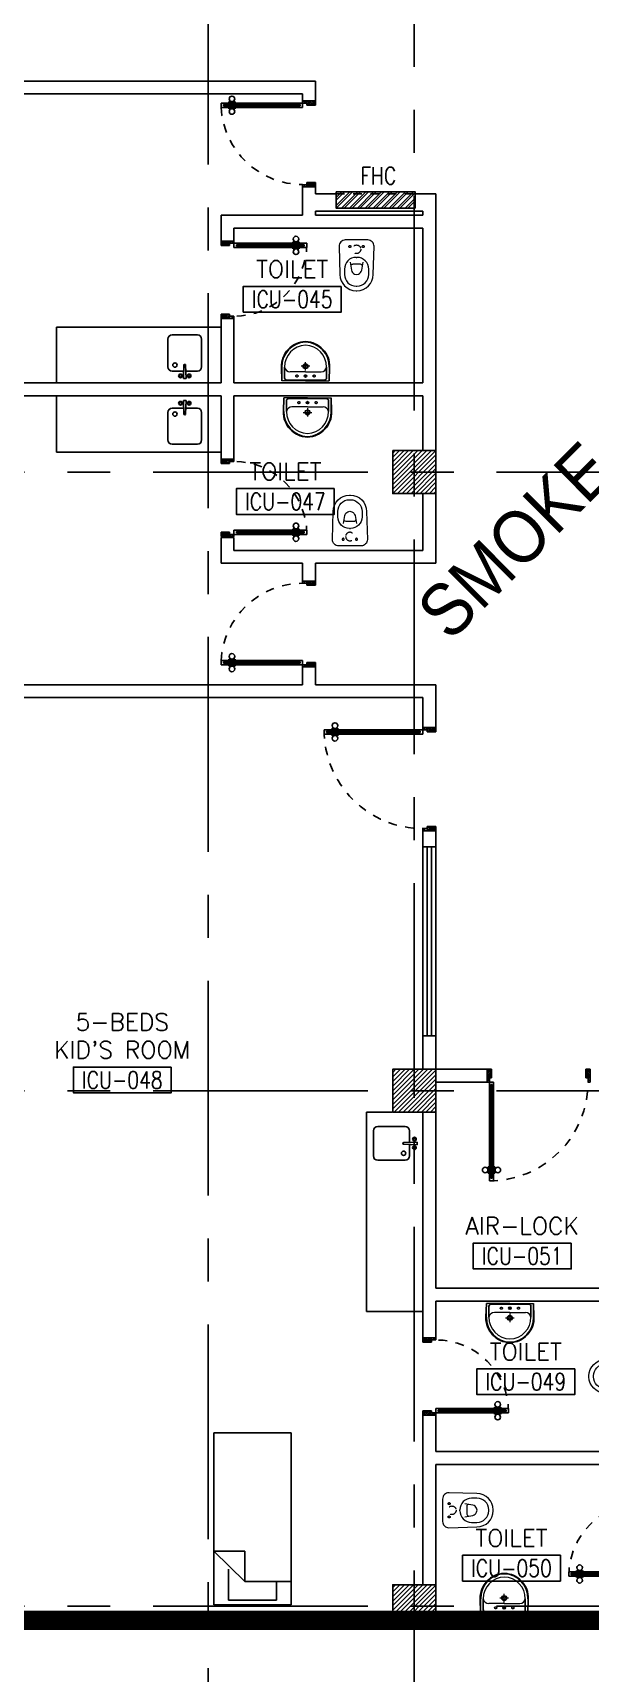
# Model space of a CAD drawing. Extents: x 275967.8 to 276060, y 57291.9 to 57371.4.
# Drawn here: x 276023.13 to 276029.63, y 57329.2 to 57348.29 of the extents above; entities that cross this region are included whole.
import ezdxf
from ezdxf.enums import TextEntityAlignment as Align

# ---------------------------------------------------------------- set-up
doc = ezdxf.new("R2010")
doc.units = 0
doc.header["$MEASUREMENT"] = 0
for name, pattern in [('CENTERX2', [4, 2.5, -0.5, 0.5, -0.5]), ('DASHED', [0.75, 0.5, -0.25]), ('HIDDEN', [0.375, 0.25, -0.125]), ('HIDDEN2', [0.1875, 0.125, -0.0625])]:
    doc.linetypes.add(name, pattern=pattern)
doc.layers.get('0').update_dxf_attribs({"linetype": 'CONTINUOUS'})
for name, color, linetype in [('AXES', 11, 'CENTERX2'), ('COL', 5, 'CONTINUOUS'), ('DOOR', 7, 'CONTINUOUS'), ('FHC', 2, 'CONTINUOUS'), ('firezone', 4, 'CONTINUOUS'), ('FIX', 3, 'CONTINUOUS'), ('FUR', 4, 'CONTINUOUS'), ('HAT', 8, 'CONTINUOUS'), ('NON-MEDICAL', 5, 'CONTINUOUS'), ('RM-BOX', 4, 'CONTINUOUS'), ('RM-NAME', 2, 'CONTINUOUS'), ('RM-NO', 2, 'CONTINUOUS'), ('TXT1', 2, 'CONTINUOUS'), ('WALL', 2, 'CONTINUOUS'), ('WIN', 3, 'CONTINUOUS')]:
    doc.layers.add(name, color=color, linetype=linetype)
doc.styles.add('ROMANS', font='ROMANS.shx', dxfattribs={"width": 0.6})
doc.styles.get("Standard").update_dxf_attribs({"font": 'TXT.shx'})
doc.styles.add('TTXT', font='swisse.ttf', dxfattribs={"width": 0.6})
doc.linetypes.add('SMOKE', pattern='A,0.5,-0.2,["SMOKE",Standard,S=0.1,R=0,X=-0.1,Y=-0.05],-0.5', length=1.2)

# ---------------------------------------------------------------- blocks, each defined once
blk = doc.blocks.new('*X643')
at = {"color": 0}
for p, q in [((73379, 149535), (73834, 149990)), ((73379, 149588), (73781, 149990)), ((73379, 149641), (73728, 149990)), ((73379, 149694), (73675, 149990)), ((73379, 149747), (73622, 149990)), ((73379, 149800), (73569, 149990)), ((73379, 149853), (73516, 149990)), ((73379, 149906), (73463, 149990)), ((73379, 149959), (73410, 149990)), ((73387, 149490), (73879, 149982)), ((73440, 149490), (73879, 149929)), ((73493, 149490), (73879, 149876)), ((73546, 149490), (73879, 149822)), ((73599, 149490), (73879, 149769)), ((73653, 149490), (73879, 149716)), ((73706, 149490), (73879, 149663)), ((73759, 149490), (73879, 149610)), ((73812, 149490), (73879, 149557)), ((73865, 149490), (73879, 149504))]:
    blk.add_line(p, q, dxfattribs=at)
blk = doc.blocks.new('*X640')
at = {"color": 0}
for p, q in [((73379, 155527), (73842, 155990)), ((73379, 155580), (73789, 155990)), ((73379, 155633), (73736, 155990)), ((73379, 155686), (73683, 155990)), ((73379, 155739), (73629, 155990)), ((73379, 155793), (73576, 155990)), ((73379, 155846), (73523, 155990)), ((73379, 155899), (73470, 155990)), ((73379, 155952), (73417, 155990)), ((73395, 155490), (73879, 155974)), ((73448, 155490), (73879, 155921)), ((73501, 155490), (73879, 155868)), ((73554, 155490), (73879, 155815)), ((73607, 155490), (73879, 155762)), ((73660, 155490), (73879, 155709)), ((73713, 155490), (73879, 155656)), ((73766, 155490), (73879, 155603)), ((73819, 155490), (73879, 155550)), ((73872, 155490), (73879, 155497))]:
    blk.add_line(p, q, dxfattribs=at)
blk = doc.blocks.new('*X638')
at = {"color": 0}
for p, q in [((73379, 162740), (73829, 163190)), ((73379, 162793), (73776, 163190)), ((73379, 162846), (73723, 163190)), ((73379, 162899), (73670, 163190)), ((73379, 162952), (73617, 163190)), ((73379, 163005), (73564, 163190)), ((73379, 163058), (73511, 163190)), ((73379, 163111), (73458, 163190)), ((73379, 163164), (73405, 163190)), ((73382, 162690), (73879, 163187)), ((73435, 162690), (73879, 163134)), ((73488, 162690), (73879, 163081)), ((73541, 162690), (73879, 163028)), ((73594, 162690), (73879, 162975)), ((73647, 162690), (73879, 162922)), ((73700, 162690), (73879, 162869)), ((73753, 162690), (73879, 162816)), ((73806, 162690), (73879, 162763)), ((73859, 162690), (73879, 162710))]:
    blk.add_line(p, q, dxfattribs=at)
blk = doc.blocks.new('COL50')
at = {"layer": 'COL'}
blk.add_lwpolyline([(-250, 250), (-250, -250), (250, -250), (250, 250)], close=True, dxfattribs=at)
blk = doc.blocks.new('RM1')
at = {"layer": 'RM-BOX'}
blk.add_lwpolyline([(570, -200), (-570, -200), (-570, -500), (570, -500)], close=True, dxfattribs=at)
at = {"layer": 'RM-NAME', "style": 'ROMANS'}
for tag, p in [('ROOMNAME1', (0, 324)), ('ROOMNAME2', (0, 0))]:
    blk.add_attdef(tag, text='', height=200, dxfattribs=at).set_placement(p, align=Align.MIDDLE)
at = {"layer": 'RM-NO', "style": 'ROMANS', "width": 0.8}
blk.add_attdef('ROOMNO', text='', height=200, dxfattribs=at).set_placement((0, -350), align=Align.MIDDLE)
blk = doc.blocks.new('DOOR90')
at = {"layer": 'DOOR', "color": 0, "linetype": 'ByBlock'}
for p, q in [((-150, 0), (-150, -25)), ((-150, 0), (0, 0)), ((0, -50), (0, 0)), ((-1000, -25), (-1000, -75)), ((-1000, -75), (-1000, -25)), ((-950, -25), (-1000, -25)), ((-950, -75), (-1000, -75)), ((-970, -42), (-970, -58)), ((-950, -42), (-970, -42)), ((-950, -58), (-970, -58)), ((-950, -25), (-950, -42)), ((-950, -58), (-950, -75)), ((-918, -25), (-918, -18)), ((-828, -18), (-918, -18)), ((-918, -75), (-918, -82)), ((-828, -82), (-918, -82)), ((-905, -18), (-905, -9)), ((-905, -9), (-840, -9)), ((-905, -18), (-840, -18)), ((-905, -82), (-905, -91)), ((-905, -82), (-840, -82)), ((-905, -91), (-840, -91)), ((-840, -18), (-840, -9)), ((-840, -82), (-840, -91)), ((-828, -25), (-828, -18)), ((-828, -75), (-828, -82)), ((-200, -42), (-200, -25)), ((-200, -25), (-150, -25)), ((-180, -42), (-200, -42)), ((-200, -75), (-200, -58)), ((-200, -58), (-180, -58)), ((-150, -75), (-200, -75)), ((-180, -58), (-180, -42)), ((-150, -75), (-150, -25)), ((-150, -25), (-100, -25)), ((-100, -25), (-100, -50)), ((-100, -50), (0, -50)), ((-150, -900), (-150, -875)), ((-150, -875), (-100, -875)), ((0, -900), (-150, -900)), ((-150, -900), (0, -900)), ((-100, -850), (0, -850)), ((-100, -875), (-100, -850)), ((0, -850), (0, -900))]:
    blk.add_line(p, q, dxfattribs=at)
at = {"layer": 'DOOR', "color": 9, "linetype": 'ByBlock'}
for p, q in [((0, -50), (-114, 0)), ((0, -50), (-40, 0)), ((0, -50), (-100, -37)), ((0, -850), (-114, -900)), ((0, -850), (-100, -863)), ((0, -850), (-40, -900))]:
    blk.add_line(p, q, dxfattribs=at)
at = {"layer": 'DOOR', "linetype": 'ByBlock'}
for p, q in [((-200, -25), (-950, -25)), ((-200, -42), (-950, -42)), ((-200, -58), (-950, -58)), ((-950, -75), (-200, -75))]:
    blk.add_line(p, q, dxfattribs=at)
at = {"layer": 'DOOR', "color": 0, "linetype": 'ByBlock'}
for centre in [(-873, 24), (-873, -124)]:
    blk.add_circle(centre, 32.4, dxfattribs=at)
at = {"layer": 'DOOR', "color": 9, "linetype": 'ByBlock'}
for centre, radius, start, end in [((0, -50), 154, 161.1053, 166.2858), ((0, -50), 134, 158.1598, 169.28), ((0, -50), 94.4, 148.0182, 180), ((0, -50), 74.4, 137.7764, 180), ((0, -50), 114, 154.0838, 167.3774), ((0, -50), 54.4, 113.2074, 180), ((0, -50), 34.4, 90, 180), ((0, -50), 14.4, 90, 180), ((0, -850), 154, 193.7142, 198.8947), ((0, -850), 134, 190.72, 201.8402), ((0, -850), 94.4, 180, 211.9818), ((0, -850), 74.4, 180, 222.2236), ((0, -850), 54.4, 180, 246.7926), ((0, -850), 34.4, 180, 270), ((0, -850), 14.4, 180, 270)]:
    blk.add_arc(centre, radius, start, end, dxfattribs=at)
at = {"layer": 'DOOR', "linetype": 'HIDDEN', "ltscale": 0.5}
blk.add_arc((-150, -25), 850, 180, 270, dxfattribs=at)
blk = doc.blocks.new('DOOR100')
at = {"layer": 'DOOR', "color": 0, "linetype": 'ByBlock'}
for p, q in [((-82, 1205), (-91, 1205)), ((-91, 1205), (-91, 1140)), ((-75, 1218), (-82, 1218)), ((-82, 1128), (-82, 1218)), ((-82, 1205), (-82, 1140)), ((-25, 1300), (-75, 1300)), ((-75, 1300), (-25, 1300)), ((-75, 1250), (-75, 1300)), ((-58, 1250), (-75, 1250)), ((-42, 1270), (-58, 1270)), ((-58, 1250), (-58, 1270)), ((-42, 1250), (-42, 1270)), ((-25, 1250), (-42, 1250)), ((-25, 1250), (-25, 1300)), ((-25, 1218), (-18, 1218)), ((-18, 1128), (-18, 1218)), ((-18, 1205), (-9, 1205)), ((-18, 1205), (-18, 1140)), ((-9, 1205), (-9, 1140)), ((-82, 1140), (-91, 1140)), ((-75, 1128), (-82, 1128)), ((-25, 1128), (-18, 1128)), ((-18, 1140), (-9, 1140)), ((-75, 200), (-58, 200)), ((-75, 150), (-75, 200)), ((-58, 200), (-58, 180)), ((-42, 200), (-25, 200)), ((-42, 180), (-42, 200)), ((-25, 200), (-25, 150)), ((-1200, 0), (-1200, 150)), ((-1200, 150), (-1175, 150)), ((-1200, 150), (-1200, 0)), ((-1150, 0), (-1200, 0)), ((-1175, 150), (-1175, 100)), ((-1175, 100), (-1150, 100)), ((-1150, 100), (-1150, 0)), ((-75, 150), (-25, 150)), ((-58, 180), (-42, 180)), ((-50, 100), (-50, 0)), ((-25, 100), (-50, 100)), ((-50, 0), (0, 0)), ((0, 150), (-25, 150)), ((-25, 150), (-25, 100)), ((0, 150), (0, 0))]:
    blk.add_line(p, q, dxfattribs=at)
at = {"layer": 'DOOR', "linetype": 'ByBlock'}
for p, q in [((-75, 1250), (-75, 200)), ((-58, 200), (-58, 1250)), ((-42, 200), (-42, 1250)), ((-25, 200), (-25, 1250)), ((0, 0), (0, 150))]:
    blk.add_line(p, q, dxfattribs=at)
at = {"layer": 'DOOR', "color": 9, "linetype": 'ByBlock'}
for p, q in [((-1150, 0), (-1200, 114)), ((-1150, 0), (-1200, 40)), ((-1150, 0), (-1163, 100)), ((-50, 0), (0, 114)), ((-50, 0), (-37, 100)), ((-50, 0), (0, 40))]:
    blk.add_line(p, q, dxfattribs=at)
at = {"layer": 'DOOR', "color": 0, "linetype": 'ByBlock'}
for centre in [(-124, 1173), (24, 1173)]:
    blk.add_circle(centre, 32.4, dxfattribs=at)
at = {"layer": 'DOOR', "linetype": 'HIDDEN', "ltscale": 0.5}
blk.add_arc((-25, 150), 1150, 90, 180.0001, dxfattribs=at)
at = {"layer": 'DOOR', "color": 9, "linetype": 'ByBlock'}
for centre, radius, start, end in [((-1150, 0), 154, 103.7142, 108.8947), ((-1150, 0), 134, 100.72, 111.8402), ((-1150, 0), 94.4, 90, 121.9818), ((-1150, 0), 74.4, 90, 132.2236), ((-1150, 0), 54.4, 90, 156.7926), ((-1150, 0), 34.4, 90, 180), ((-1150, 0), 14.4, 90, 180), ((-50, 0), 94.4, 58.0182, 90), ((-50, 0), 74.4, 47.7764, 90), ((-50, 0), 54.4, 23.2074, 90), ((-50, 0), 34.4, 0, 90), ((-50, 0), 14.4, 0, 90), ((-50, 0), 134, 68.1598, 79.28), ((-50, 0), 114, 64.0838, 77.3774), ((-50, 0), 154, 71.1053, 76.2858)]:
    blk.add_arc(centre, radius, start, end, dxfattribs=at)
blk = doc.blocks.new('DOOR-10')
at = {"layer": 'DOOR', "color": 0, "linetype": 'ByBlock'}
for p, q in [((-83, 1005), (-92, 1005)), ((-92, 1005), (-92, 940)), ((-76, 1018), (-83, 1018)), ((-83, 928), (-83, 1018)), ((-83, 1005), (-83, 940)), ((-26, 1100), (-76, 1100)), ((-76, 1100), (-26, 1100)), ((-76, 1050), (-76, 1100)), ((-59, 1050), (-76, 1050)), ((-43, 1070), (-59, 1070)), ((-59, 1050), (-59, 1070)), ((-43, 1050), (-43, 1070)), ((-26, 1050), (-43, 1050)), ((-26, 1050), (-26, 1100)), ((-26, 1018), (-18, 1018)), ((-18, 928), (-18, 1018)), ((-18, 1005), (-9, 1005)), ((-18, 1005), (-18, 940)), ((-9, 1005), (-9, 940)), ((-83, 940), (-92, 940)), ((-76, 928), (-83, 928)), ((-26, 928), (-18, 928)), ((-18, 940), (-9, 940)), ((-76, 200), (-59, 200)), ((-76, 150), (-76, 200)), ((-59, 200), (-59, 180)), ((-43, 200), (-26, 200)), ((-43, 180), (-43, 200)), ((-26, 200), (-26, 150)), ((-1001, 0), (-1001, 150)), ((-1001, 150), (-976, 150)), ((-1001, 150), (-1001, 0)), ((-951, 0), (-1001, 0)), ((-976, 150), (-976, 100)), ((-976, 100), (-951, 100)), ((-951, 100), (-951, 0)), ((-76, 150), (-26, 150)), ((-59, 180), (-43, 180)), ((-51, 100), (-51, 0)), ((-26, 100), (-51, 100)), ((-51, 0), (-1, 0)), ((-1, 150), (-26, 150)), ((-26, 150), (-26, 100))]:
    blk.add_line(p, q, dxfattribs=at)
at = {"layer": 'DOOR', "linetype": 'ByBlock'}
for p, q in [((-76, 1050), (-76, 200)), ((-59, 200), (-59, 1050)), ((-43, 200), (-43, 1050)), ((-26, 200), (-26, 1050))]:
    blk.add_line(p, q, dxfattribs=at)
at = {"layer": 'DOOR', "color": 9, "linetype": 'ByBlock'}
for p, q in [((-951, 0), (-1001, 114)), ((-951, 0), (-1001, 40)), ((-951, 0), (-964, 100)), ((-51, 0), (-1, 114)), ((-51, 0), (-37, 100)), ((-51, 0), (-1, 40)), ((-1, 0), (-1, 150))]:
    blk.add_line(p, q, dxfattribs=at)
at = {"layer": 'DOOR', "color": 0, "linetype": 'ByBlock'}
for centre in [(-124, 973), (23, 973)]:
    blk.add_circle(centre, 32.4, dxfattribs=at)
at = {"layer": 'DOOR', "linetype": 'HIDDEN', "ltscale": 0.5}
blk.add_arc((-23, 149), 952, 93.1482, 179.9482, dxfattribs=at)
at = {"layer": 'DOOR', "color": 9, "linetype": 'ByBlock'}
for centre, radius, start, end in [((-951, 0), 154, 103.7142, 108.8947), ((-951, 0), 134, 100.72, 111.8402), ((-951, 0), 94.4, 90, 121.9818), ((-951, 0), 74.4, 90, 132.2236), ((-951, 0), 54.4, 90, 156.7926), ((-951, 0), 34.4, 90, 180), ((-951, 0), 14.4, 90, 180), ((-51, 0), 94.4, 58.0182, 90), ((-51, 0), 74.4, 47.7764, 90), ((-51, 0), 54.4, 23.2074, 90), ((-51, 0), 34.4, 0, 90), ((-51, 0), 14.4, 0, 90), ((-51, 0), 134, 68.1598, 79.28), ((-51, 0), 114, 64.0838, 77.3774), ((-51, 0), 154, 71.1053, 76.2858)]:
    blk.add_arc(centre, radius, start, end, dxfattribs=at)
blk = doc.blocks.new('WC1')
at = {"layer": 'FIX', "lineweight": 20}
for p, q in [((-210, 204), (-538, 194)), ((-727, 5), (-727, -5)), ((-674, 5), (-674, -5)), ((-534, 24), (-540, 0)), ((-540, 0), (-534, -24)), ((-475, 141), (-538, 141)), ((-395, 76), (-490, 60)), ((-339, 5), (-339, -5)), ((-538, -141), (-475, -141)), ((-490, -60), (-395, -76)), ((-538, -194), (-210, -204))]:
    blk.add_line(p, q, dxfattribs=at)
at = {"layer": 'FIX', "linetype": 'Continuous', "lineweight": 20}
blk.add_line((-420, -47), (-420, 45), dxfattribs=at)
at = {"layer": 'FIX', "lineweight": 20}
blk.add_lwpolyline([(-213, -204), (-210, -204, 0.414214), (-137, -131), (-137, 0), (-137, 131, 0.414214), (-210, 204)], format="xyb", dxfattribs=at)
at = {"layer": 'FIX', "linetype": 'HIDDEN2', "lineweight": 20, "ltscale": 0.3}
blk.add_circle((-245, 0), 49.8, dxfattribs=at)
at = {"layer": 'FIX', "linetype": 'HIDDEN', "lineweight": 20, "ltscale": 0.05}
for centre in [(-213, 78), (-213, -77)]:
    blk.add_circle(centre, 11.6, dxfattribs=at)
at = {"layer": 'FIX', "lineweight": 20}
for centre, radius, start, end in [((-538, 5), 189, 90, 180), ((-538, 5), 136, 90, 180), ((-473, -7), 68.2, 128.9242, 152.8468), ((-464, -18), 82, 108.496, 128.9242), ((-475, 5), 136, 360, 90), ((-538, -5), 189, 180, 270), ((-538, -5), 136, 180, 270), ((-473, 7), 68.2, 207.1532, 231.0758), ((-464, 18), 82, 231.0758, 251.504), ((-475, -5), 136, 270, 0)]:
    blk.add_arc(centre, radius, start, end, dxfattribs=at)
at = {"layer": 'FIX', "linetype": 'Continuous', "lineweight": 20}
for centre, start, end in [((-443, 46), 357.6662, 91.6121), ((-442, -46), 268.3879, 2.3338)]:
    blk.add_arc(centre, 22.3, start, end, dxfattribs=at)
blk = doc.blocks.new('LAV1')
at = {"layer": 'FIX', "linetype": 'ByBlock', "ltscale": 0.3}
for p, q in [((-280, 210), (-275, 50)), ((-245, 210), (-245, 85)), ((245, 210), (245, 85)), ((280, 210), (275, 50)), ((0, 60), (-220, 60)), ((0, 60), (220, 60))]:
    blk.add_line(p, q, dxfattribs=at)
at = {"layer": 'FIX', "linetype": 'Continuous', "lineweight": 20}
for p, q in [((-275, 210), (-275, 50)), ((275, 210), (275, 50)), ((0, 50), (-275, 50)), ((0, 50), (-252, 50)), ((0, 155), (-181, 155)), ((0, 155), (181, 155)), ((0, 50), (252, 50)), ((0, 50), (275, 50))]:
    blk.add_line(p, q, dxfattribs=at)
at = {"layer": 'FIX', "linetype": 'DASHED', "lineweight": 20, "ltscale": 0.05}
for p, q in [((50, 220), (-50, 220)), ((0, 170), (0, 270)), ((0, 170), (0, 270))]:
    blk.add_line(p, q, dxfattribs=at)
at = {"layer": 'FIX', "lineweight": 20}
for p, q in [((16, 107), (-15, 107)), ((0, 92), (0, 123))]:
    blk.add_line(p, q, dxfattribs=at)
for centre, radius in [((0, 220), 29.5), ((0, 220), 22.5), ((0, 107), 15.5)]:
    blk.add_circle(centre, radius, dxfattribs=at)
at = {"layer": 'FIX', "linetype": 'HIDDEN', "lineweight": 20, "ltscale": 0.05}
for centre in [(-100, 107), (100, 107)]:
    blk.add_circle(centre, 12.4, dxfattribs=at)
at = {"layer": 'FIX', "linetype": 'ByBlock', "ltscale": 0.3}
for centre, radius, start, end in [((7, 220), 287, 91.3776, 182.0064), ((-7, 220), 287, 357.9936, 88.6224), ((-220, 85), 24.9, 179.7021, 269.9486), ((220, 85), 24.9, 270.0514, 0.2979)]:
    blk.add_arc(centre, radius, start, end, dxfattribs=at)
at = {"layer": 'FIX', "linetype": 'Continuous', "lineweight": 20}
for centre, radius, start, end in [((8, 217), 283, 91.6988, 181.351), ((8, 212), 253, 91.7328, 180.4884), ((-8, 217), 283, 358.649, 88.3012), ((-8, 212), 253, 359.5116, 88.2672), ((-179, 222), 66.9, 190.2006, 268.0786), ((179, 222), 66.9, 271.9214, 349.7994)]:
    blk.add_arc(centre, radius, start, end, dxfattribs=at)

msp = doc.modelspace()

# ---------------------------------------------------------------- hatches: boundary and pattern name
at = {"layer": 'FHC', "linetype": 'ByBlock', "ltscale": 0.3}
h = msp.add_hatch(dxfattribs=at)
h.set_pattern_fill('ANSI32', color=11, scale=0.175, style=0)
h.set_pattern_definition([(45, (275794.469317, 57315.20442), (-0.046403883, 0.046403883), []), (45, (275794.50025, 57315.20442), (-0.046403883, 0.046403883), [])])
h.paths.add_polyline_path([(276027.5855, 57346.2554), (276027.5855, 57346.4454), (276026.6655, 57346.4454), (276026.6655, 57346.2554)])
h.paths.add_polyline_path([(276026.4529, 57345.8343), (276026.4529, 57346.2551), (276026.7154, 57346.2551), (276026.7154, 57345.8343)], flags=9)

# ---------------------------------------------------------------- linework, layer by layer
at = {"layer": 'AXES'}
for p, q in [((276027.5755, 57291.8986), (276027.5755, 57370.7113)), ((276025.1755, 57298.7629), (276025.1755, 57357.5829)), ((275968.5355, 57343.1829), (276036.5755, 57343.1829)), ((275968.5355, 57335.9829), (276036.5755, 57335.9829)), ((275968.5355, 57329.9829), (276036.5755, 57329.9829))]:
    msp.add_line(p, q, dxfattribs=at)
at = {"layer": 'FHC', "linetype": 'ByBlock', "ltscale": 0.3}
msp.add_lwpolyline([(276026.6655, 57346.4454), (276027.5855, 57346.4454), (276027.5855, 57346.2554), (276026.6655, 57346.2554)], close=True, dxfattribs=at)
at = {"layer": 'firezone', "linetype": 'SMOKE', "const_width": 0.225}
msp.add_lwpolyline([(276020.381, 57329.8183), (276035.0264, 57329.8183)], dxfattribs=at)
at = {"layer": 'FUR'}
for p, q in [((276025.241, 57329.9995), (276025.241, 57331.9995)), ((276025.241, 57331.9995), (276026.141, 57331.9995)), ((276026.141, 57331.9995), (276026.141, 57329.9995)), ((276025.241, 57330.6245), (276025.6021, 57330.6245)), ((276025.6021, 57330.2711), (276025.241, 57330.6245)), ((276025.6021, 57330.2711), (276025.6021, 57330.6245)), ((276025.4132, 57330.0549), (276025.4132, 57330.4146)), ((276026.141, 57330.2711), (276025.6021, 57330.2711)), ((276025.9711, 57330.2711), (276025.9711, 57330.0549)), ((276025.9711, 57330.0549), (276025.4132, 57330.0549)), ((276026.141, 57329.9995), (276025.241, 57329.9995))]:
    msp.add_line(p, q, dxfattribs=at)
at = {"layer": 'NON-MEDICAL'}
for p, q in [((276023.411, 57344.8704), (276025.3255, 57344.8704)), ((276023.411, 57344.2204), (276023.411, 57344.8704)), ((276025.0496, 57344.7795), (276024.7567, 57344.7795)), ((276024.7068, 57344.7296), (276024.7068, 57344.4085)), ((276025.0995, 57344.4085), (276025.0995, 57344.7296)), ((276024.7567, 57344.3586), (276024.8931, 57344.3586)), ((276024.8871, 57344.2704), (276024.8931, 57344.4257)), ((276024.9191, 57344.2704), (276024.9131, 57344.4257)), ((276024.9131, 57344.3586), (276025.0496, 57344.3586)), ((276024.8871, 57344.2704), (276024.9191, 57344.2704)), ((276023.411, 57344.065), (276023.411, 57343.415)), ((276024.8871, 57344.015), (276024.9191, 57344.015)), ((276024.8871, 57344.015), (276024.8931, 57343.8597)), ((276024.9191, 57344.015), (276024.9131, 57343.8597)), ((276024.7068, 57343.5558), (276024.7068, 57343.8769)), ((276024.7567, 57343.9268), (276024.8931, 57343.9268)), ((276024.9131, 57343.9268), (276025.0496, 57343.9268)), ((276025.0995, 57343.8769), (276025.0995, 57343.5558)), ((276023.411, 57343.415), (276025.3255, 57343.415)), ((276025.0496, 57343.506), (276024.7567, 57343.506)), ((276027.3206, 57335.7329), (276027.0206, 57335.7329)), ((276027.0206, 57335.7329), (276027.0206, 57333.412)), ((276027.1001, 57335.5158), (276027.1001, 57335.2228)), ((276027.4711, 57335.5656), (276027.15, 57335.5656)), ((276027.5209, 57335.3793), (276027.5209, 57335.5158)), ((276027.6091, 57335.3853), (276027.4539, 57335.3793)), ((276027.6091, 57335.3533), (276027.4539, 57335.3593)), ((276027.5209, 57335.2228), (276027.5209, 57335.3593)), ((276027.6091, 57335.3533), (276027.6091, 57335.3853)), ((276027.15, 57335.173), (276027.4711, 57335.173)), ((276027.6706, 57333.412), (276027.0206, 57333.412))]:
    msp.add_line(p, q, dxfattribs=at)
for centre, radius in [((276024.7887, 57344.4281), 0.0255), ((276024.8534, 57344.3015), 0.0217), ((276024.8534, 57344.3015), 0.014), ((276024.9529, 57344.3015), 0.0217), ((276024.9529, 57344.3015), 0.014), ((276024.8534, 57343.9839), 0.0217), ((276024.8534, 57343.9839), 0.014), ((276024.9529, 57343.9839), 0.0217), ((276024.9529, 57343.9839), 0.014), ((276024.7887, 57343.8574), 0.0255), ((276027.5781, 57335.4191), 0.0217), ((276027.5781, 57335.4191), 0.014), ((276027.4515, 57335.2548), 0.0255), ((276027.5781, 57335.3195), 0.0217), ((276027.5781, 57335.3195), 0.014)]:
    msp.add_circle(centre, radius, dxfattribs=at)
for centre, radius, start, end in [((276024.7567, 57344.7296), 0.0499, 90, 180), ((276025.0496, 57344.7296), 0.0499, 0, 90), ((276024.7567, 57344.4085), 0.0499, 180, 270), ((276024.9031, 57344.4257), 0.00997, 0, 180), ((276025.0496, 57344.4085), 0.0499, 270, 0), ((276024.7567, 57343.8769), 0.0499, 90, 180), ((276024.9031, 57343.8597), 0.00997, 180, 0), ((276025.0496, 57343.8769), 0.0499, 0, 90), ((276024.7567, 57343.5558), 0.0499, 180, 270), ((276025.0496, 57343.5558), 0.0499, 270, 0), ((276027.15, 57335.5158), 0.0499, 90, 180), ((276027.4711, 57335.5158), 0.0499, 0, 90), ((276027.15, 57335.2228), 0.0499, 180, 270), ((276027.4539, 57335.3693), 0.00997, 90, 270), ((276027.4711, 57335.2228), 0.0499, 270, 0)]:
    msp.add_arc(centre, radius, start, end, dxfattribs=at)
at = {"layer": 'WALL'}
for p, q in [((276020.6255, 57347.7329), (276026.4255, 57347.7329)), ((276026.4255, 57347.5017), (276026.4255, 57347.7329)), ((276020.6255, 57347.5829), (276026.2755, 57347.5829)), ((276026.2755, 57347.5017), (276026.2755, 57347.5829)), ((276026.2755, 57346.1704), (276026.2755, 57346.5017)), ((276026.4255, 57346.5017), (276026.2755, 57346.5017)), ((276026.4255, 57346.4204), (276026.4255, 57346.5017)), ((276026.4255, 57346.4204), (276026.6655, 57346.4204)), ((276026.6655, 57346.4159), (276026.6655, 57346.2554)), ((276027.5855, 57346.4204), (276027.8255, 57346.4204)), ((276027.5855, 57346.2554), (276027.5855, 57346.4204)), ((276027.8255, 57342.1204), (276027.8255, 57346.4204)), ((276025.3255, 57346.1704), (276026.2755, 57346.1704)), ((276025.3255, 57345.8704), (276025.3255, 57346.1704)), ((276026.4255, 57346.2204), (276027.6755, 57346.2204)), ((276026.4255, 57346.2204), (276026.4263, 57346.1704)), ((276026.4263, 57346.1704), (276027.6755, 57346.1704)), ((276026.6655, 57346.2554), (276027.5855, 57346.2554)), ((276027.6755, 57346.1704), (276027.6755, 57346.2204)), ((276025.4755, 57346.0204), (276027.6755, 57346.0204)), ((276025.4755, 57345.8704), (276025.4755, 57346.0204)), ((276027.6755, 57344.2204), (276027.6755, 57346.0204)), ((276025.3255, 57345.8704), (276025.4755, 57345.8704)), ((276025.3255, 57344.9704), (276025.4755, 57344.9704)), ((276025.3255, 57344.2204), (276025.3255, 57344.9704)), ((276025.4755, 57344.2204), (276025.4755, 57344.9704)), ((276020.6255, 57344.2204), (276025.3255, 57344.2204)), ((276025.4755, 57344.2204), (276027.6755, 57344.2204)), ((276027.5755, 57344.2204), (276027.6755, 57344.2204)), ((276020.6255, 57344.0704), (276025.3255, 57344.0704)), ((276025.3255, 57343.3204), (276025.3255, 57344.0704)), ((276025.4755, 57343.3204), (276025.4755, 57344.0704)), ((276025.4755, 57344.0704), (276027.6755, 57344.0704)), ((276027.6755, 57343.4329), (276027.6755, 57344.0704)), ((276025.3255, 57343.3204), (276025.4755, 57343.3204)), ((276025.3255, 57342.1204), (276025.3255, 57342.4204)), ((276025.3255, 57342.4204), (276025.4755, 57342.4204)), ((276025.4755, 57342.2704), (276025.4755, 57342.4204)), ((276025.4755, 57342.2704), (276027.6755, 57342.2704)), ((276025.3255, 57342.1204), (276026.2755, 57342.1204)), ((276026.2755, 57341.9142), (276026.2755, 57342.1204)), ((276026.4255, 57342.1204), (276027.8255, 57342.1204)), ((276026.4255, 57341.9142), (276026.4255, 57342.1204)), ((276026.2755, 57340.7079), (276026.2755, 57340.9142)), ((276026.4255, 57340.7079), (276026.4255, 57340.9142)), ((276020.6255, 57340.7079), (276026.2755, 57340.7079)), ((276020.6255, 57340.5579), (276027.6755, 57340.5579)), ((276026.4255, 57340.7079), (276027.8255, 57340.7079)), ((276027.6755, 57340.2079), (276027.8255, 57340.2079)), ((276027.6755, 57339.0079), (276027.8255, 57339.0079)), ((276027.6755, 57338.8204), (276027.8255, 57338.8204)), ((276027.6755, 57333.1079), (276027.6755, 57335.7329)), ((276027.8255, 57333.6829), (276027.8255, 57335.7329)), ((276027.8255, 57333.1079), (276027.8255, 57333.5329)), ((276027.6755, 57330.2329), (276027.6755, 57332.2079)), ((276027.8255, 57331.7829), (276027.8255, 57332.2079)), ((276027.8255, 57330.2329), (276027.8255, 57331.6329)), ((276027.3255, 57329.8829), (276020.6755, 57329.8829)), ((276027.3255, 57329.7329), (276020.6755, 57329.7329))]:
    msp.add_line(p, q, dxfattribs=at)
at = {"layer": 'WALL', "linetype": 'ByBlock'}
for p, q in [((276026.2755, 57347.5017), (276026.4255, 57347.5017)), ((276027.6755, 57342.2704), (276027.6755, 57342.9329)), ((276026.2755, 57341.9142), (276026.4255, 57341.9142)), ((276026.2755, 57340.9142), (276026.4255, 57340.9142)), ((276027.6755, 57340.2079), (276027.6755, 57340.5579)), ((276027.8255, 57340.2079), (276027.8255, 57340.7079)), ((276027.6755, 57338.8204), (276027.6755, 57339.0079)), ((276027.8255, 57338.8204), (276027.8255, 57339.0079)), ((276027.8255, 57336.6204), (276027.6755, 57336.6204)), ((276027.6755, 57336.6204), (276027.6755, 57336.2329)), ((276027.8255, 57336.6204), (276027.8255, 57336.2329)), ((276027.8255, 57336.2329), (276028.4255, 57336.2329)), ((276028.4255, 57336.0829), (276028.4255, 57336.2329)), ((276027.8255, 57336.0829), (276028.4255, 57336.0829)), ((276027.8255, 57333.6829), (276030.2255, 57333.6829)), ((276027.8255, 57333.5329), (276030.2255, 57333.5329)), ((276027.8255, 57333.1079), (276027.6755, 57333.1079)), ((276027.8255, 57332.2079), (276027.6755, 57332.2079)), ((276027.8255, 57331.7829), (276030.2255, 57331.7829)), ((276027.8255, 57331.6329), (276030.2255, 57331.6329)), ((276027.8255, 57329.8829), (276030.2255, 57329.8829)), ((276027.8255, 57329.7329), (276030.3755, 57329.7329))]:
    msp.add_line(p, q, dxfattribs=at)
at = {"layer": 'WALL', "color": 250, "linetype": 'HIDDEN', "ltscale": 0.25}
msp.add_line((276026.6655, 57346.4204), (276027.5855, 57346.4204), dxfattribs=at)
at = {"layer": 'WALL', "linetype": 'ByBlock', "ltscale": 0.3}
for points in [[(276027.3255, 57343.4329), (276027.8255, 57343.4329), (276027.8255, 57342.9329), (276027.3255, 57342.9329)], [(276027.8255, 57336.2329), (276027.3255, 57336.2329), (276027.3255, 57335.7329), (276027.8255, 57335.7329)], [(276027.3255, 57329.7329), (276027.8255, 57329.7329), (276027.8255, 57330.2329), (276027.3255, 57330.2329)]]:
    msp.add_lwpolyline(points, close=True, dxfattribs=at)
at = {"layer": 'WIN', "linetype": 'ByBlock'}
for p, q in [((276027.6755, 57338.8204), (276027.6755, 57336.6204)), ((276027.7255, 57338.8204), (276027.7255, 57336.6204)), ((276027.7755, 57338.8204), (276027.7755, 57336.6204)), ((276027.8255, 57338.8204), (276027.8255, 57336.6204))]:
    msp.add_line(p, q, dxfattribs=at)

# ---------------------------------------------------------------- block references
at = {"layer": 'COL', "xscale": 0.0009999999892897904, "yscale": 0.000999999996565748, "zscale": 0.001}
for p in [(276027.5755, 57343.1829), (276027.5755, 57335.9829), (276027.5755, 57329.9829)]:
    msp.add_blockref('COL50', p, dxfattribs=at)
at = {"layer": 'DOOR', "color": 0, "linetype": 'ByBlock', "ltscale": 0.3, "yscale": 0.000999999996565748, "zscale": 0.001, "rotation": 90}
for p, xscale in [((276026.4255, 57347.5024), 0.000999999996565748), ((276026.4255, 57340.9135), -0.000999999996565748)]:
    msp.add_blockref('DOOR-10', p, dxfattribs=dict(at, xscale=xscale))
at = {"layer": 'DOOR', "color": 0, "linetype": 'ByBlock', "xscale": -0.0009999999892897904, "yscale": 0.000999999996565748, "zscale": 0.001}
msp.add_blockref('DOOR90', (276025.3255, 57345.8704), dxfattribs=at)
at = {"layer": 'DOOR', "color": 0, "linetype": 'ByBlock', "yscale": 0.000999999996565748, "zscale": 0.001}
for name, p, xscale, rotation in [('DOOR90', (276025.3255, 57342.432), 0.0009999999892897904, 180), ('DOOR100', (276027.8255, 57340.2079), 0.000999999996565748, 90), ('DOOR100', (276028.4255, 57336.2329), 0.0009999999892897904, 180), ('DOOR90', (276027.6755, 57332.2079), 0.0009999999892897904, 180), ('DOOR90', (276030.3755, 57330.3079), -0.0009999999892897904, 180)]:
    msp.add_blockref(name, p, dxfattribs=dict(at, xscale=xscale, rotation=rotation))
at = {"layer": 'FIX', "yscale": 0.000999999996565748, "zscale": 0.001}
for p, xscale, rotation in [((276026.9041, 57346.0204), 0.000999999996565748, 90), ((276026.8268, 57342.1869), -0.000999999996565748, 90), ((276030.3377, 57332.6579), -0.0009999999892897904, 180), ((276027.7688, 57331.0997), 0.0009999999892897904, 180)]:
    msp.add_blockref('WC1', p, dxfattribs=dict(at, xscale=xscale, rotation=rotation))
at = {"layer": 'FIX', "linetype": 'ByBlock', "ltscale": 0.3, "xscale": 0.0009999999892897904, "yscale": 0.000999999996565748, "zscale": 0.001}
for p in [(276026.3099, 57344.1934), (276028.6245, 57329.8579)]:
    msp.add_blockref('LAV1', p, dxfattribs=at)
at = {"layer": 'FIX', "linetype": 'ByBlock', "ltscale": 0.3, "xscale": 0.0009999999892897904, "yscale": 0.000999999996565748, "zscale": 0.001, "rotation": 180}
for p in [(276026.3327, 57344.0974), (276028.6907, 57333.5579)]:
    msp.add_blockref('LAV1', p, dxfattribs=at)
at = {"layer": 'HAT', "xscale": 0.0009999999892897904, "yscale": 0.000999999996565748, "zscale": 0.001}
for name in ['*X638', '*X640', '*X643']:
    msp.add_blockref(name, (275953.9463, 57180.2432), dxfattribs=at)
at = {"layer": 'RM-NAME', "xscale": 0.0009999999892897904, "yscale": 0.000999999996565748, "zscale": 0.001}
for p, values in [((276026.1548, 57345.5439), {'ROOMNO': 'ICU-045', 'ROOMNAME2': 'TOILET'}), ((276026.075, 57343.1893), {'ROOMNO': 'ICU-047', 'ROOMNAME2': 'TOILET'}), ((276024.1756, 57336.458), {'ROOMNO': 'ICU-048', 'ROOMNAME2': "KID'S ROOM", 'ROOMNAME1': '5-BEDS'}), ((276028.834, 57334.4093), {'ROOMNO': 'ICU-051', 'ROOMNAME2': 'AIR-LOCK'}), ((276028.875, 57332.9461), {'ROOMNO': 'ICU-049', 'ROOMNAME2': 'TOILET'}), ((276028.7084, 57330.776), {'ROOMNO': 'ICU-050', 'ROOMNAME2': 'TOILET'})]:
    msp.add_blockref('RM1', p, dxfattribs=at).add_auto_attribs(values)

# ---------------------------------------------------------------- texts
at = {"layer": 'FHC', "style": 'ROMANS', "width": 0.8}
msp.add_text('FHC', height=0.2, dxfattribs=at).set_placement((276026.9483, 57346.531))
at = {"layer": 'TXT1', "color": 6, "style": 'TTXT', "width": 0.9}
msp.add_text('SMOKE COMPARTMENT ZONE No.2', height=0.607852, rotation=45, dxfattribs=at).set_placement((276027.993, 57341.1967))

doc.saveas('drawing.dxf')
